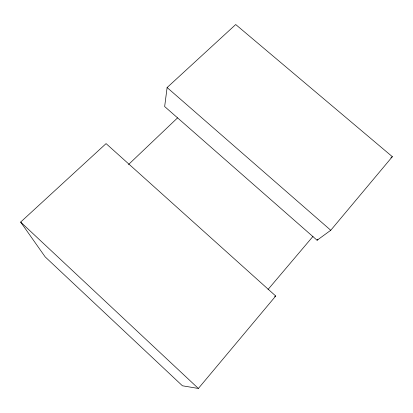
<?xml version="1.0" encoding="UTF-8"?>
<svg xmlns="http://www.w3.org/2000/svg" width="413" height="413" viewBox="0 0 413 413"><rect width="100%" height="100%" fill="white"/><g stroke="black" fill="none" stroke-linecap="round" stroke-linejoin="round"><path stroke-width="0.62" d="M167.11 87.546L164.658 106.544L317.086 240.242L330.761 230.268L392.35 156.677L235.709 24.537L167.11 87.546L330.761 230.268M198.364 388.463L275.734 296.013L106.074 143.605L20.65 222.07L45.162 256.871L182.427 385.783L198.364 388.463L20.65 222.07M317.086 240.242L317.917 239.256M268.042 289.472L312.977 236.406M128.495 164.555L177.564 117.875M390.874 157.911L392.35 156.677M274.64 296.622L275.734 296.013"/></g></svg>
